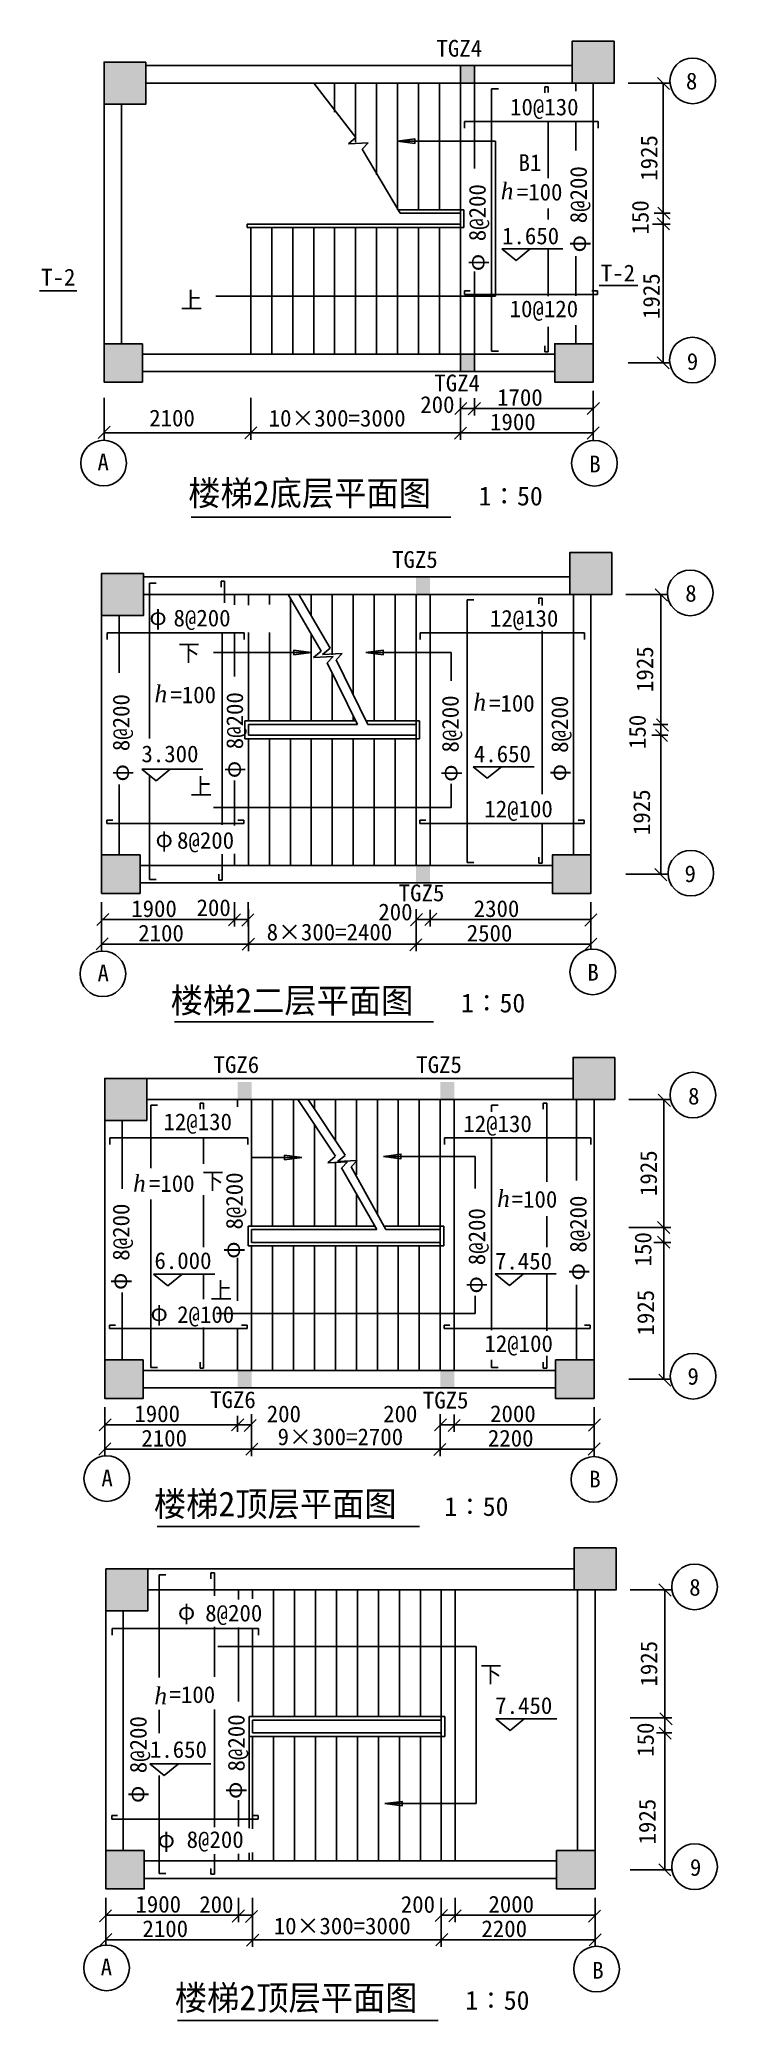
# Model space of a CAD drawing. Header units: metres. Extents: x 184 to 19581, y -95 to 56537.
import ezdxf

# ---------------------------------------------------------------- set-up
doc = ezdxf.new("R2010")
doc.units = ezdxf.units.M
for name, color, linetype in [('DIM', 3, 'Continuous'), ('PUB_DIM', 3, 'Continuous'), ('TITLE', 7, 'Continuous'), ('中文说明', 253, 'Continuous'), ('剖面号', 7, 'Continuous'), ('尺寸线', 253, 'Continuous'), ('支座钢筋', 1, 'Continuous'), ('支座钢筋标注', 253, 'Continuous'), ('板底钢筋', 24, 'Continuous'), ('板底钢筋标注', 253, 'Continuous'), ('柱', 2, 'Continuous'), ('梁', 4, 'Continuous'), ('楼梯', 253, 'Continuous'), ('楼梯板', 4, 'Continuous'), ('轴线', 253, 'Continuous'), ('轴线__点划线', 253, 'Continuous')]:
    doc.layers.add(name, color=color, linetype=linetype)

# ---------------------------------------------------------------- blocks, each defined once
blk = doc.blocks.new('_DIMX')
blk.add_lwpolyline([(-989.82, -741.53), (162.99, 411.42)])

msp = doc.modelspace()

# ---------------------------------------------------------------- hatches: boundary and pattern name
h = msp.add_hatch()
h.set_pattern_fill('SOLID')
h.paths.add_polyline_path([(12229.34, 47043.56), (12629.34, 47043.56), (12629.34, 47543.56), (12229.34, 47543.56)])
h.paths.add_polyline_path([(12227.34, 55293.56), (12629.34, 55293.56), (12629.34, 55793.56), (12227.34, 55793.56)])
h = msp.add_hatch()
h.set_pattern_fill('SOLID')
h.paths.add_polyline_path([(11359.2, 32926.73), (10959.2, 32926.73), (10959.2, 32426.73), (11359.2, 32426.73)])
h.paths.add_polyline_path([(11359.2, 41176.73), (10957.2, 41176.73), (10957.2, 40676.73), (11359.2, 40676.73)])
h = msp.add_hatch()
h.set_pattern_fill('SOLID')
h.paths.add_polyline_path([(3249.54, 26836.19), (2049.54, 26836.19), (2049.54, 25636.19), (3249.54, 25636.19)])
h.paths.add_polyline_path([(16649.54, 27436.19), (15449.54, 27436.19), (15449.54, 26236.19), (16649.54, 26236.19)])
h.paths.add_polyline_path([(16049.54, 18786.19), (14949.54, 18786.19), (14949.54, 17686.19), (16049.54, 17686.19)])
h.paths.add_polyline_path([(3149.54, 18786.19), (2049.54, 18786.19), (2049.54, 17686.19), (3149.54, 17686.19)])
h = msp.add_hatch()
h.set_pattern_fill('SOLID')
h.paths.add_polyline_path([(6249.54, 18486.19), (5849.54, 18486.19), (5849.54, 17986.19), (6249.54, 17986.19)])
h.paths.add_polyline_path([(6249.54, 26736.19), (5847.54, 26736.19), (5847.54, 26236.19), (6249.54, 26236.19)])
h = msp.add_hatch()
h.set_pattern_fill('SOLID')
h.paths.add_polyline_path([(12049.54, 18486.19), (11649.54, 18486.19), (11649.54, 17986.19), (12049.54, 17986.19)])
h.paths.add_polyline_path([(12049.54, 26736.19), (11647.54, 26736.19), (11647.54, 26236.19), (12049.54, 26236.19)])
h = msp.add_hatch()
h.set_pattern_fill('SOLID')
h.paths.add_polyline_path([(3279.84, 12812.09), (2079.84, 12812.09), (2079.84, 11612.09), (3279.84, 11612.09)])
h.paths.add_polyline_path([(3179.84, 4762.09), (2079.84, 4762.09), (2079.84, 3662.09), (3179.84, 3662.09)])
h.paths.add_polyline_path([(16079.84, 4762.09), (14979.84, 4762.09), (14979.84, 3662.09), (16079.84, 3662.09)])
h.paths.add_polyline_path([(16679.84, 13412.09), (15479.84, 13412.09), (15479.84, 12212.09), (16679.84, 12212.09)])

# ---------------------------------------------------------------- linework, layer by layer
for p, q in [((9228.95, 53737.46), (9020.8, 53560.4)), ((9586.41, 53588.66), (9020.8, 53560.4)), ((9410.39, 53408), (9586.41, 53588.66)), ((13409.58, 50555), (13818.14, 50224.83)), ((13409.58, 50555), (15157.37, 50555)), ((13818.14, 50224.83), (14224.08, 50554.96)), ((183.61, 49351.68), (1253.61, 49351.68)), ((16194.31, 49503.67), (17304.31, 49503.67)), ((8494.44, 39135.04), (8279.21, 38957.33)), ((8238.06, 39053.3), (8022.83, 38875.59)), ((8588.44, 38903.85), (8022.83, 38875.59)), ((8844.82, 38985.59), (8279.21, 38957.33)), ((8412.41, 38723.19), (8588.44, 38903.85)), ((8668.8, 38804.93), (8844.82, 38985.59)), ((12587.03, 35748.94), (14334.82, 35748.94)), ((12587.03, 35748.94), (12995.6, 35418.77)), ((12995.6, 35418.77), (13401.53, 35748.9)), ((3107.58, 35675.4), (4855.37, 35675.4)), ((3107.58, 35675.4), (3516.14, 35345.22)), ((3516.14, 35345.22), (3922.08, 35675.35)), ((8645.85, 24603.82), (8430.62, 24426.11)), ((8996.23, 24454.38), (8430.62, 24426.11)), ((8925.8, 24636.46), (8710.57, 24458.75)), ((9276.18, 24487.01), (8710.57, 24458.75)), ((8820.2, 24273.71), (8996.23, 24454.38)), ((9100.15, 24306.35), (9276.18, 24487.01)), ((3447.11, 21240.24), (5194.9, 21240.24)), ((3447.11, 21240.24), (3855.68, 20910.07)), ((3855.68, 20910.07), (4261.61, 21240.2)), ((13217.81, 21248.13), (13626.38, 20917.96)), ((13217.81, 21248.13), (14965.6, 21248.13)), ((13626.38, 20917.96), (14032.32, 21248.09)), ((13237.33, 8524.24), (13645.9, 8194.06)), ((13237.33, 8524.24), (14985.12, 8524.24)), ((13645.9, 8194.06), (14051.84, 8524.19)), ((3340.9, 7239.95), (5088.69, 7239.95)), ((3340.9, 7239.95), (3749.46, 6909.77)), ((3749.46, 6909.77), (4155.4, 7239.9))]:
    msp.add_line(p, q)
at = {"layer": '中文说明'}
for p, q in [((4524.76, 42881), (11954.51, 42881)), ((4040.1, 28457.17), (11460.48, 28457.17)), ((3552.5, 14027.26), (11059.82, 14027.26)), ((4134.56, -94.97), (11588.37, -94.97))]:
    msp.add_line(p, q, dxfattribs=at)
at = {"layer": '尺寸线'}
for p, q in [((17027.34, 55293.56), (18227.34, 55293.56)), ((18027.34, 55293.56), (18027.34, 51573.55)), ((17767.34, 51573.55), (18227.34, 51573.55)), ((18027.34, 51573.55), (18027.34, 51263.56)), ((17727.34, 51263.56), (18227.34, 51263.56)), ((18027.34, 51263.56), (18027.34, 47293.56)), ((17027.34, 47293.56), (18227.34, 47293.56)), ((16027.34, 46493.56), (16027.34, 45793.56)), ((2027.34, 46293.56), (2027.34, 45093.56)), ((6227.34, 46293.56), (6227.34, 45093.56)), ((12227.34, 46293.56), (12227.34, 45293.56)), ((12227.34, 46293.56), (12227.34, 45093.56)), ((12629.34, 45993.56), (12229.34, 45993.56)), ((12629.34, 46283.56), (12629.34, 45793.56)), ((12629.34, 46283.56), (12629.34, 45793.56)), ((16027.34, 45993.56), (12629.34, 45993.56)), ((16027.34, 46293.56), (16027.34, 45093.56)), ((6227.34, 45293.56), (2027.34, 45293.56)), ((6227.34, 45293.56), (12227.34, 45293.56)), ((16027.34, 45293.56), (12227.34, 45293.56)), ((16959.2, 40676.73), (18159.2, 40676.73)), ((17959.2, 40676.73), (17959.2, 36956.73)), ((17739.2, 36956.73), (18159.2, 36956.73)), ((17959.2, 36956.73), (17959.2, 36646.73)), ((17699.2, 36646.73), (18159.2, 36646.73)), ((17959.2, 36646.73), (17959.2, 32676.73)), ((16959.2, 32676.73), (18159.2, 32676.73)), ((1959.2, 31876.73), (1959.2, 31176.73)), ((5757.2, 31876.73), (5757.2, 31176.73)), ((5757.2, 31876.73), (5757.2, 31176.73)), ((6157.2, 31876.73), (6157.2, 31176.73)), ((15959.2, 31876.73), (15959.2, 31176.73)), ((1959.2, 31676.73), (1959.2, 30476.73)), ((5757.2, 31376.73), (1959.2, 31376.73)), ((6157.2, 31376.73), (5757.2, 31376.73)), ((6159.2, 31676.73), (6159.2, 30476.73)), ((10959.2, 31676.73), (10959.2, 30476.73)), ((10959.2, 31676.73), (10959.2, 30676.73)), ((11359.2, 31376.73), (10959.2, 31376.73)), ((11359.2, 31656.73), (11359.2, 31176.73)), ((15959.2, 31376.73), (11359.2, 31376.73)), ((15959.2, 31676.73), (15959.2, 30526.73)), ((6159.2, 30676.73), (1959.2, 30676.73)), ((6159.2, 30676.73), (10959.2, 30676.73)), ((15959.2, 30676.73), (10959.2, 30676.73)), ((17049.54, 26236.19), (18249.54, 26236.19)), ((18049.54, 26236.19), (18049.54, 22576.19)), ((17049.54, 22576.19), (18249.54, 22576.19)), ((17049.54, 22576.19), (18249.54, 22576.19)), ((17756.69, 22146.19), (18249.54, 22146.19)), ((18049.54, 22576.19), (18049.54, 22146.19)), ((18049.54, 22146.19), (18049.54, 18236.19)), ((17049.54, 18236.19), (18249.54, 18236.19)), ((2049.54, 17436.19), (2049.54, 16736.19)), ((2049.54, 17236.19), (2049.54, 16036.19)), ((5847.54, 17186.89), (5847.54, 16736.19)), ((6249.54, 17236.19), (6249.54, 16036.19)), ((11649.54, 17236.19), (11649.54, 16036.19)), ((11649.54, 17236.19), (11649.54, 16236.19)), ((12049.54, 17229.27), (12049.54, 16736.19)), ((16049.54, 17436.19), (16049.54, 16736.19)), ((16049.54, 17236.19), (16049.54, 16036.19)), ((5847.54, 16936.19), (2049.54, 16936.19)), ((6247.54, 16936.19), (5847.54, 16936.19)), ((12049.54, 16936.19), (11649.54, 16936.19)), ((16049.54, 16936.19), (12049.54, 16936.19)), ((6249.54, 16236.19), (2049.54, 16236.19)), ((6249.54, 16236.19), (11649.54, 16236.19)), ((16049.54, 16236.19), (11649.54, 16236.19)), ((17079.84, 12212.09), (18279.84, 12212.09)), ((18079.84, 12212.09), (18079.84, 8552.09)), ((17079.84, 8552.09), (18279.84, 8552.09)), ((17079.84, 8552.09), (18279.84, 8552.09)), ((18079.84, 8552.09), (18079.84, 8122.09)), ((17838.44, 8122.09), (18279.84, 8122.09)), ((18079.84, 8122.09), (18079.84, 4212.09)), ((17079.84, 4212.09), (18279.84, 4212.09)), ((2079.84, 3412.09), (2079.84, 2712.09)), ((5877.84, 3412.09), (5877.84, 2712.09)), ((5877.84, 3412.09), (5877.84, 2712.09)), ((6277.84, 3412.09), (6277.84, 2712.09)), ((11679.84, 3412.09), (11679.84, 2712.09)), ((12079.84, 3412.09), (12079.84, 2712.09)), ((12079.84, 3412.09), (12079.84, 2712.09)), ((16079.84, 3412.09), (16079.84, 2712.09)), ((2079.84, 3212.09), (2079.84, 2052.09)), ((5877.84, 2912.09), (2079.84, 2912.09)), ((6277.84, 2912.09), (5877.84, 2912.09)), ((6279.84, 3212.09), (6279.84, 2012.09)), ((11679.84, 3212.09), (11679.84, 2212.09)), ((11679.84, 3212.09), (11679.84, 2012.09)), ((12079.84, 2912.09), (11679.84, 2912.09)), ((16079.84, 2912.09), (12079.84, 2912.09)), ((16079.84, 3212.09), (16079.84, 2012.09)), ((6279.84, 2212.09), (2079.84, 2212.09)), ((6279.84, 2212.09), (11679.84, 2212.09)), ((16079.84, 2212.09), (11679.84, 2212.09))]:
    msp.add_line(p, q, dxfattribs=at)
at = {"layer": '支座钢筋'}
for p, q in [((13120.07, 47629.47), (13120.07, 55132.72)), ((13120.07, 55132.72), (13311.74, 55132.72)), ((12346.88, 54000.96), (12346.88, 54192.63)), ((12346.88, 54192.63), (16164.48, 54192.63)), ((16164.48, 54192.63), (16164.48, 54000.96)), ((13311.74, 47629.47), (13120.07, 47629.47)), ((3330.14, 40999.13), (3521.81, 40999.13)), ((3330.14, 36550.56), (3330.14, 40999.13)), ((12420.61, 33012.64), (12420.61, 40515.9)), ((12420.61, 40515.9), (12612.28, 40515.9)), ((2119.29, 39384.13), (2119.29, 39575.8)), ((2119.29, 39575.8), (6041, 39575.8)), ((6041, 39575.8), (6041, 39384.13)), ((11076.75, 39384.13), (11076.75, 39575.8)), ((11076.75, 39575.8), (15779.87, 39575.8)), ((15779.87, 39575.8), (15779.87, 39384.13)), ((3330.14, 32524.7), (3330.14, 35496.97)), ((12612.28, 33012.64), (12420.61, 33012.64)), ((3521.81, 32524.7), (3330.14, 32524.7)), ((3365.94, 26075.36), (3557.61, 26075.36)), ((3365.94, 24274.59), (3365.94, 26075.36)), ((13110.95, 26075.36), (13302.62, 26075.36)), ((13110.95, 25882.94), (13110.95, 26075.36)), ((2193.39, 24943.59), (2193.39, 25135.26)), ((2193.39, 25135.26), (6138.46, 25135.26)), ((6138.46, 25135.26), (6138.46, 24943.59)), ((11767.09, 24943.59), (11767.09, 25135.26)), ((11767.09, 25135.26), (15956.86, 25135.26)), ((13110.95, 19635.95), (13110.95, 25112.79)), ((15956.86, 25135.26), (15956.86, 24943.59)), ((3365.94, 18572.1), (3365.94, 23372.59)), ((13110.95, 18572.1), (13110.95, 18787.16)), ((3557.61, 18572.1), (3365.94, 18572.1)), ((13302.62, 18572.1), (13110.95, 18572.1)), ((3601.76, 12645.7), (3793.43, 12645.7)), ((3601.76, 9705.83), (3601.76, 12645.7)), ((2257.9, 10919.5), (2257.9, 11111.16)), ((2257.9, 11111.16), (6447.66, 11111.16)), ((6447.66, 11111.16), (6447.66, 10919.5)), ((3601.76, 8118.13), (3601.76, 8779.23)), ((3601.76, 4482.89), (3601.76, 6909.77)), ((3601.76, 4102.33), (3601.76, 4607.68)), ((3793.43, 4102.33), (3601.76, 4102.33))]:
    msp.add_line(p, q, dxfattribs=at)
at = {"layer": '板底钢筋'}
for p, q in [((14737.77, 55186.08), (14637.77, 55186.08)), ((14637.77, 55186.08), (14637.77, 55019.41)), ((14737.77, 55023.23), (14737.77, 55186.08)), ((14737.77, 52572.06), (14737.77, 54189.49)), ((14737.77, 51389.31), (14737.77, 51711.87)), ((14737.77, 49206.73), (14737.77, 50555.85)), ((12505.38, 49352.13), (12338.71, 49352.13)), ((12338.71, 49352.13), (12338.71, 49252.13)), ((16150.94, 49352.13), (15984.28, 49352.13)), ((16150.94, 49252.13), (16150.94, 49352.13)), ((12338.71, 49252.13), (16150.94, 49252.13)), ((14737.77, 47611.07), (14737.77, 48324.43)), ((14637.77, 47777.73), (14637.77, 47611.07)), ((14637.77, 47611.07), (14737.77, 47611.07)), ((5479.15, 41052.48), (5379.15, 41052.48)), ((5379.15, 41052.48), (5379.15, 40885.82)), ((5479.15, 40431.22), (5479.15, 41052.48)), ((14569.62, 40569.25), (14469.62, 40569.25)), ((14469.62, 40569.25), (14469.62, 40402.59)), ((14569.62, 40362.13), (14569.62, 40569.25)), ((5409.15, 34087.32), (5409.15, 39575.27)), ((14569.62, 34967.89), (14569.62, 39633.85)), ((2277.79, 34224), (2111.12, 34224)), ((2111.12, 34224), (2111.12, 34124)), ((2111.12, 34124), (6027.47, 34124)), ((6027.47, 34224), (5860.8, 34224)), ((6027.47, 34124), (6027.47, 34224)), ((11235.24, 34224), (11068.57, 34224)), ((11068.57, 34224), (11068.57, 34124)), ((11068.57, 34124), (15766.33, 34124)), ((14569.62, 32994.24), (14569.62, 34137.69)), ((15766.33, 34224), (15599.67, 34224)), ((15766.33, 34124), (15766.33, 34224)), ((5409.15, 32506.3), (5409.15, 33251.48)), ((14469.62, 33160.91), (14469.62, 32994.24)), ((14469.62, 32994.24), (14569.62, 32994.24)), ((5309.15, 32672.97), (5309.15, 32506.3)), ((5309.15, 32506.3), (5409.15, 32506.3)), ((4878.54, 26128.71), (4778.54, 26128.71)), ((4778.54, 26128.71), (4778.54, 25962.04)), ((4878.54, 25960.38), (4878.54, 26128.71)), ((14696.93, 26128.71), (14596.93, 26128.71)), ((14596.93, 26128.71), (14596.93, 25962.04)), ((14696.93, 23883.09), (14696.93, 26128.71)), ((4878.54, 24393.58), (4878.54, 25142.59)), ((4878.54, 22008.64), (4878.54, 23501.51)), ((14696.93, 22010.81), (14696.93, 22900.96)), ((4878.54, 20527.36), (4878.54, 21228.81)), ((14696.93, 19623.34), (14696.93, 21238.91)), ((2351.88, 19783.45), (2185.21, 19783.45)), ((2185.21, 19783.45), (2185.21, 19683.45)), ((2185.21, 19683.45), (6124.93, 19683.45)), ((4878.54, 18553.7), (4878.54, 19712.48)), ((6124.93, 19783.45), (5958.26, 19783.45)), ((6124.93, 19683.45), (6124.93, 19783.45)), ((11925.58, 19783.45), (11758.91, 19783.45)), ((11758.91, 19783.45), (11758.91, 19683.45)), ((11758.91, 19683.45), (15943.32, 19683.45)), ((15943.32, 19783.45), (15776.66, 19783.45)), ((15943.32, 19683.45), (15943.32, 19783.45)), ((4778.54, 18720.37), (4778.54, 18553.7)), ((14596.93, 18720.37), (14596.93, 18553.7)), ((14696.93, 18553.7), (14696.93, 18900.45)), ((4778.54, 18553.7), (4878.54, 18553.7)), ((14596.93, 18553.7), (14696.93, 18553.7)), ((5187.74, 12699.05), (5087.74, 12699.05)), ((5087.74, 12699.05), (5087.74, 12532.38)), ((5187.74, 12045.93), (5187.74, 12699.05)), ((5187.74, 9724.18), (5187.74, 11160.63)), ((5187.74, 5431.59), (5187.74, 8797.58)), ((2416.39, 5759.36), (2249.72, 5759.36)), ((2249.72, 5759.36), (2249.72, 5659.36)), ((6434.13, 5759.36), (6267.46, 5759.36)), ((6434.13, 5659.36), (6434.13, 5759.36)), ((2249.72, 5659.36), (6434.13, 5659.36)), ((5187.74, 4083.93), (5187.74, 4657.42)), ((5087.74, 4250.59), (5087.74, 4083.93)), ((5087.74, 4083.93), (5187.74, 4083.93))]:
    msp.add_line(p, q, dxfattribs=at)
at = {"layer": '柱'}
for points in [[(16627.34, 56493.56), (15427.34, 56493.56), (15427.34, 55293.56), (16627.34, 55293.56), (16627.34, 56493.56)], [(3227.34, 55893.56), (2027.34, 55893.56), (2027.34, 54693.56), (3227.34, 54693.56), (3227.34, 55893.56)], [(3127.34, 47843.56), (2027.34, 47843.56), (2027.34, 46743.56), (3127.34, 46743.56), (3127.34, 47843.56)], [(16027.34, 47843.56), (14927.34, 47843.56), (14927.34, 46743.56), (16027.34, 46743.56), (16027.34, 47843.56)], [(16559.2, 41876.73), (15359.2, 41876.73), (15359.2, 40676.73), (16559.2, 40676.73), (16559.2, 41876.73)], [(3159.2, 41276.73), (1959.2, 41276.73), (1959.2, 40076.73), (3159.2, 40076.73), (3159.2, 41276.73)], [(3059.2, 33226.73), (1959.2, 33226.73), (1959.2, 32126.73), (3059.2, 32126.73), (3059.2, 33226.73)], [(15959.2, 33226.73), (14859.2, 33226.73), (14859.2, 32126.73), (15959.2, 32126.73), (15959.2, 33226.73)], [(16649.54, 27436.19), (15449.54, 27436.19), (15449.54, 26236.19), (16649.54, 26236.19), (16649.54, 27436.19)], [(3249.54, 26836.19), (2049.54, 26836.19), (2049.54, 25636.19), (3249.54, 25636.19), (3249.54, 26836.19)], [(3149.54, 18786.19), (2049.54, 18786.19), (2049.54, 17686.19), (3149.54, 17686.19), (3149.54, 18786.19)], [(16049.54, 18786.19), (14949.54, 18786.19), (14949.54, 17686.19), (16049.54, 17686.19), (16049.54, 18786.19)], [(16679.84, 13412.09), (15479.84, 13412.09), (15479.84, 12212.09), (16679.84, 12212.09), (16679.84, 13412.09)], [(3279.84, 12812.09), (2079.84, 12812.09), (2079.84, 11612.09), (3279.84, 11612.09), (3279.84, 12812.09)], [(3179.84, 4762.09), (2079.84, 4762.09), (2079.84, 3662.09), (3179.84, 3662.09), (3179.84, 4762.09)], [(16079.84, 4762.09), (14979.84, 4762.09), (14979.84, 3662.09), (16079.84, 3662.09), (16079.84, 4762.09)]]:
    msp.add_lwpolyline(points, dxfattribs=at)
for points in [[(16627.34, 56493.56), (16627.34, 55293.56), (15427.34, 56493.56), (15427.34, 55293.56)], [(3227.34, 55893.56), (3227.34, 54693.56), (2027.34, 55893.56), (2027.34, 54693.56)], [(3127.34, 47843.56), (3127.34, 46743.56), (2027.34, 47843.56), (2027.34, 46743.56)], [(16027.34, 47843.56), (16027.34, 46743.56), (14927.34, 47843.56), (14927.34, 46743.56)], [(16559.2, 41876.73), (16559.2, 40676.73), (15359.2, 41876.73), (15359.2, 40676.73)], [(3159.2, 41276.73), (3159.2, 40076.73), (1959.2, 41276.73), (1959.2, 40076.73)], [(3059.2, 33226.73), (3059.2, 32126.73), (1959.2, 33226.73), (1959.2, 32126.73)], [(15959.2, 33226.73), (15959.2, 32126.73), (14859.2, 33226.73), (14859.2, 32126.73)]]:
    msp.add_solid(points, dxfattribs=at)
at = {"layer": '梁'}
for p, q in [((3227.34, 55793.56), (15427.34, 55793.56)), ((3227.34, 55293.56), (15427.34, 55293.56)), ((15527.34, 55060.33), (15527.34, 55293.56)), ((16027.34, 47843.56), (16027.34, 55293.56)), ((2027.34, 47843.56), (2027.34, 54693.56)), ((2527.34, 47843.56), (2527.34, 54693.56)), ((15527.34, 53364.64), (15527.34, 54180.21)), ((15527.34, 49212.74), (15527.34, 50341.34)), ((15527.34, 47843.56), (15527.34, 48368.51)), ((3127.34, 47543.56), (14927.34, 47543.56)), ((3127.34, 47043.56), (14927.34, 47043.56)), ((3159.2, 41176.73), (15359.2, 41176.73)), ((3159.2, 40676.73), (15359.2, 40676.73)), ((15459.2, 33226.73), (15459.2, 40676.73)), ((15959.2, 33226.73), (15959.2, 40676.73)), ((1959.2, 33226.73), (1959.2, 40076.73)), ((2459.2, 38435.24), (2459.2, 40076.73)), ((2459.2, 33226.73), (2459.2, 35239.07)), ((3059.2, 32926.73), (14859.2, 32926.73)), ((3059.2, 32426.73), (14859.2, 32426.73)), ((3249.54, 26836.19), (15449.54, 26836.19)), ((3249.54, 26236.19), (15449.54, 26236.19)), ((15549.54, 23920.75), (15549.54, 26236.19)), ((16049.54, 18786.19), (16049.54, 26236.19)), ((2049.54, 18786.19), (2049.54, 25636.19)), ((2549.54, 23678.26), (2549.54, 25636.19)), ((2549.54, 18786.19), (2549.54, 20717.77)), ((15549.54, 18786.19), (15549.54, 20936.78)), ((3149.54, 18486.19), (14949.54, 18486.19)), ((3149.54, 17986.19), (14949.54, 17986.19)), ((3279.84, 12812.09), (15479.84, 12812.09)), ((3279.84, 12212.09), (15479.84, 12212.09)), ((15579.84, 4762.09), (15579.84, 12212.09)), ((16079.84, 4762.09), (16079.84, 12212.09)), ((2079.84, 4762.09), (2079.84, 11612.09)), ((2579.84, 4762.09), (2579.84, 11612.09)), ((3179.84, 4462.09), (14979.84, 4462.09)), ((3179.84, 3962.09), (14979.84, 3962.09))]:
    msp.add_line(p, q, dxfattribs=at)
at = {"layer": '楼梯'}
for p, q in [((12629.34, 52849.94), (12629.34, 55793.56)), ((12229.34, 47043.56), (12229.34, 55293.56)), ((12629.34, 47043.56), (12629.34, 49908.76)), ((5757.2, 40376.2), (5757.2, 40676.73)), ((10959.2, 32926.73), (10959.2, 40676.73)), ((11359.2, 32926.73), (11359.2, 40676.73)), ((5757.2, 38324.12), (5757.2, 39587.5)), ((5757.2, 34066.21), (5757.2, 35357.93)), ((5757.2, 32926.73), (5757.2, 33255.7)), ((5847.54, 26019.77), (5847.54, 26236.19)), ((11649.54, 18486.19), (11649.54, 26236.19)), ((12049.54, 18486.19), (12049.54, 26236.19)), ((5847.54, 20481.06), (5847.54, 21711.59)), ((5847.54, 18486.19), (5847.54, 19703.22)), ((5877.84, 11941.78), (5877.84, 12212.09)), ((11679.84, 4462.09), (11679.84, 12212.09)), ((12079.84, 4462.09), (12079.84, 12212.09)), ((5877.84, 9020.15), (5877.84, 11134.59)), ((6179.84, 5398.76), (6179.84, 8592.09)), ((5877.84, 5444.69), (5877.84, 6202.78)), ((5877.84, 4462.09), (5877.84, 4669.87)), ((6179.84, 4462.09), (6179.84, 4691.31))]:
    msp.add_line(p, q, dxfattribs=at)
at = {"layer": '楼梯板'}
for p, q in [((12227.34, 55793.56), (12227.34, 51673.55)), ((8027.34, 55293.56), (9228.95, 53737.46)), ((8627.34, 55293.56), (8627.34, 54463.56)), ((9227.34, 55293.56), (9227.34, 53605.37)), ((9827.34, 55293.56), (9827.34, 52674.83)), ((10427.34, 55293.56), (10427.34, 51673.55)), ((11027.34, 55293.56), (11027.34, 51673.55)), ((11627.34, 55293.56), (11627.34, 51673.55)), ((9410.27, 53408.16), (10499.63, 51573.55)), ((13227.34, 53633.55), (10427.34, 53633.55)), ((13227.34, 49203.56), (13227.34, 53633.55)), ((12227.34, 51673.55), (10427.34, 51673.55)), ((12227.34, 51573.55), (10499.63, 51573.55)), ((12227.34, 51673.55), (12327.34, 51673.55)), ((12227.34, 51263.56), (12227.34, 51573.55)), ((12227.34, 51573.55), (12227.34, 51573.55)), ((12327.34, 51163.56), (12327.34, 51673.55)), ((6127.34, 51163.56), (6127.34, 51263.56)), ((6127.34, 51263.56), (6227.34, 51263.56)), ((6127.34, 51163.56), (6227.34, 51163.56)), ((12227.34, 51263.56), (6227.34, 51263.56)), ((6227.34, 47543.56), (6227.34, 51163.56)), ((12227.34, 51163.56), (6227.34, 51163.56)), ((6827.34, 47543.56), (6827.34, 51163.56)), ((7427.34, 47543.56), (7427.34, 51163.56)), ((8027.34, 47543.56), (8027.34, 51163.56)), ((8627.34, 47543.56), (8627.34, 51163.56)), ((9227.34, 47543.56), (9227.34, 51163.56)), ((9827.34, 47543.56), (9827.34, 51163.56)), ((10427.34, 47543.56), (10427.34, 51163.56)), ((11027.34, 47543.56), (11027.34, 51163.56)), ((11627.34, 47543.56), (11627.34, 51163.56)), ((12227.34, 51263.56), (12227.34, 51263.56)), ((12227.34, 51163.56), (12327.34, 51163.56)), ((12227.34, 47543.56), (12227.34, 51163.56)), ((5227.34, 49203.56), (13227.34, 49203.56)), ((6159.2, 40363.97), (6159.2, 40676.73)), ((6759.2, 40382.31), (6759.2, 40676.73)), ((7299.2, 40676.73), (8238.06, 39053.3)), ((7359.2, 37056.73), (7359.2, 40572.98)), ((7599.2, 40676.73), (8494.44, 39135.04)), ((7959.2, 40676.73), (7959.2, 40054.23)), ((8559.2, 40676.73), (8559.2, 38950.01)), ((9159.2, 40676.73), (9159.2, 37812.74)), ((9759.2, 40676.73), (9759.2, 37056.73)), ((10359.2, 40676.73), (10359.2, 37056.73)), ((10959.2, 40676.73), (10959.2, 37056.73)), ((6159.2, 37056.73), (6159.2, 39581.39)), ((6759.2, 37056.73), (6759.2, 39581.39)), ((7959.2, 37056.73), (7959.2, 39535.48)), ((5159.2, 39016.73), (7959.2, 39016.73)), ((8412.41, 38723.19), (9277.03, 36956.73)), ((8668.8, 38804.93), (9577.03, 36956.73)), ((11959.2, 39016.73), (9519.2, 39016.73)), ((11959.2, 38204.35), (11959.2, 39016.73)), ((8559.2, 37056.73), (8559.2, 38427.35)), ((6059.2, 37056.73), (6159.2, 37056.73)), ((6059.2, 36546.73), (6059.2, 37056.73)), ((6159.2, 37056.73), (9219.2, 37056.73)), ((6159.2, 36956.73), (9277.03, 36956.73)), ((6159.2, 36956.73), (6159.2, 36956.73)), ((6159.2, 36646.73), (6159.2, 36956.73)), ((9159.2, 37056.73), (9159.2, 37198.13)), ((10959.2, 37056.73), (9519.2, 37056.73)), ((10959.2, 36956.73), (9577.03, 36956.73)), ((10959.2, 37056.73), (11059.2, 37056.73)), ((10959.2, 36956.73), (10959.2, 36956.73)), ((10959.2, 36646.73), (10959.2, 36956.73)), ((11059.2, 36546.73), (11059.2, 37056.73)), ((6059.2, 36546.73), (6159.2, 36546.73)), ((6159.2, 36646.73), (6159.2, 36646.73)), ((10959.2, 36646.73), (6159.2, 36646.73)), ((6159.2, 32926.73), (6159.2, 36546.73)), ((10959.2, 36546.73), (6159.2, 36546.73)), ((6759.2, 32926.73), (6759.2, 36546.73)), ((7359.2, 32926.73), (7359.2, 36546.73)), ((7959.2, 32926.73), (7959.2, 36546.73)), ((8559.2, 32926.73), (8559.2, 36546.73)), ((9159.2, 32926.73), (9159.2, 36546.73)), ((9759.2, 32926.73), (9759.2, 36546.73)), ((10359.2, 32926.73), (10359.2, 36546.73)), ((10959.2, 36646.73), (10959.2, 36646.73)), ((10959.2, 36546.73), (11059.2, 36546.73)), ((10959.2, 32926.73), (10959.2, 36546.73)), ((11959.2, 34586.73), (11959.2, 35259.96)), ((5159.2, 34586.73), (11959.2, 34586.73)), ((6249.54, 22616.19), (6249.54, 26236.19)), ((6849.54, 22616.19), (6849.54, 26236.19)), ((7449.54, 22616.19), (7449.54, 26236.19)), ((7569.54, 26236.19), (8647.32, 24609.55)), ((7869.54, 26236.19), (8927.44, 24639.55)), ((8049.54, 26236.19), (8049.54, 25964.52)), ((8649.54, 26236.19), (8649.54, 25058.97)), ((9249.54, 26236.19), (9249.54, 24081.54)), ((9849.54, 26236.19), (9849.54, 22972.21)), ((10449.54, 26236.19), (10449.54, 22616.9)), ((11049.54, 26236.19), (11049.54, 22616.9)), ((11649.54, 26236.19), (11649.54, 22616.9)), ((8049.54, 22616.19), (8049.54, 25511.74)), ((6234.56, 24576.19), (7689.54, 24576.19)), ((8649.54, 22616.19), (8652.91, 24438.93)), ((12649.54, 24606.19), (10029.54, 24606.19)), ((12649.54, 23686.5), (12649.54, 24606.19)), ((8820.48, 24276.42), (9835.55, 22516.19)), ((9103.76, 24304.72), (10095.8, 22516.9)), ((9249.54, 22616.19), (9249.54, 23563.75)), ((6149.54, 22616.19), (6249.54, 22616.19)), ((6149.54, 22046.19), (6149.54, 22616.19)), ((6249.54, 22616.19), (9769.3, 22616.19)), ((6249.54, 22516.19), (6249.54, 22516.19)), ((6249.54, 22146.19), (6249.54, 22516.19)), ((6249.54, 22516.19), (9835.55, 22516.19)), ((6249.54, 22146.19), (6249.54, 22146.19)), ((11649.54, 22146.19), (6249.54, 22146.19)), ((11649.54, 22616.9), (10029.54, 22616.9)), ((11649.54, 22516.9), (10095.8, 22516.9)), ((11649.54, 22616.9), (11749.54, 22616.9)), ((11649.54, 22516.9), (11649.54, 22516.9)), ((11649.54, 22146.19), (11649.54, 22516.9)), ((11649.54, 22146.19), (11649.54, 22146.19)), ((11749.54, 22046.19), (11749.54, 22616.9)), ((6149.54, 22046.19), (6249.54, 22046.19)), ((6249.54, 18486.19), (6249.54, 22046.19)), ((11649.54, 22046.19), (6249.54, 22046.19)), ((6849.54, 18486.19), (6849.54, 22046.19)), ((7449.54, 18486.19), (7449.54, 22046.19)), ((8049.54, 18486.19), (8049.54, 22046.19)), ((8649.54, 18486.19), (8649.54, 22046.19)), ((9249.54, 18486.19), (9249.54, 22046.19)), ((9849.54, 18486.19), (9849.54, 22046.19)), ((10449.54, 18486.19), (10449.54, 22046.19)), ((11049.54, 18486.19), (11049.54, 22046.19)), ((11649.54, 22046.19), (11749.54, 22046.19)), ((11649.54, 18486.19), (11649.54, 22046.19)), ((12649.54, 20116.19), (12649.54, 20621)), ((5249.54, 20116.19), (12649.54, 20116.19)), ((6279.84, 11954.8), (6279.84, 12212.09)), ((6879.84, 11916.14), (6879.84, 12212.09)), ((6879.84, 8592.09), (6879.84, 11916.14)), ((7479.84, 8592.09), (7479.84, 12212.09)), ((8079.84, 12212.09), (8079.84, 8592.09)), ((8679.84, 12212.09), (8679.84, 8592.09)), ((9279.84, 12212.09), (9279.84, 8592.09)), ((9879.84, 12212.09), (9879.84, 8592.81)), ((10479.84, 12212.09), (10479.84, 8592.81)), ((11079.84, 12212.09), (11079.84, 8592.81)), ((11679.84, 12212.09), (11679.84, 8592.81)), ((8079.84, 8592.09), (8079.84, 11487.65)), ((6279.84, 8592.09), (6279.84, 11121.57)), ((5279.84, 10592.18), (12679.84, 10592.18)), ((8679.84, 8592.09), (8679.84, 10466.97)), ((12679.84, 10592.18), (12679.84, 6102.18)), ((9279.84, 8592.09), (9279.84, 9539.65)), ((6179.84, 8592.09), (6279.84, 8592.09)), ((6179.84, 8022.09), (6179.84, 8592.09)), ((6279.84, 8592.09), (9799.59, 8592.09)), ((11679.84, 8592.81), (9556.42, 8592.81)), ((11679.84, 8592.81), (11779.84, 8592.81)), ((11779.84, 8022.09), (11779.84, 8592.81)), ((6179.84, 8122.09), (6179.84, 8492.09)), ((6179.84, 8022.09), (6279.84, 8022.09)), ((6279.84, 8492.09), (6279.84, 8492.09)), ((6279.84, 8122.09), (6279.84, 8492.09)), ((6279.84, 8492.09), (9865.85, 8492.09)), ((6279.84, 8122.09), (6279.84, 8122.09)), ((11679.84, 8122.09), (6279.84, 8122.09)), ((11679.84, 8022.09), (6279.84, 8022.09)), ((6279.84, 5379.08), (6279.84, 8022.09)), ((6879.84, 4462.09), (6879.84, 8022.09)), ((7479.84, 4462.09), (7479.84, 8022.09)), ((8079.84, 4462.09), (8079.84, 8022.09)), ((8679.84, 4462.09), (8679.84, 8022.09)), ((9279.84, 4462.09), (9279.84, 8022.09)), ((11679.84, 8492.81), (9622.68, 8492.81)), ((9879.84, 4462.09), (9879.84, 8022.09)), ((10479.84, 4462.09), (10479.84, 8022.09)), ((11079.84, 4462.09), (11079.84, 8022.09)), ((11679.84, 8492.81), (11679.84, 8492.81)), ((11679.84, 8122.09), (11679.84, 8492.81)), ((11679.84, 8122.09), (11679.84, 8122.09)), ((11679.84, 4462.09), (11679.84, 8022.09)), ((11679.84, 8022.09), (11779.84, 8022.09)), ((12679.84, 6102.18), (10059.84, 6102.18)), ((6279.84, 4462.09), (6279.84, 4703.32))]:
    msp.add_line(p, q, dxfattribs=at)
for points in [[(10427.34, 53633.55), (10923.06, 53698.82), (10923.06, 53568.29), (10427.34, 53633.55)], [(7959.2, 39016.73), (7463.48, 38951.47), (7463.48, 39081.99), (7959.2, 39016.73)], [(9519.2, 39016.73), (10014.92, 39081.99), (10014.92, 38951.47), (9519.2, 39016.73)], [(7689.54, 24576.19), (7193.82, 24510.93), (7193.82, 24641.45), (7689.54, 24576.19)], [(10029.54, 24606.19), (10525.27, 24671.45), (10525.27, 24540.92), (10029.54, 24606.19)], [(10059.84, 6102.18), (10555.56, 6036.92), (10555.56, 6167.44), (10059.84, 6102.18)]]:
    msp.add_lwpolyline(points, dxfattribs=at)
at = {"layer": '轴线'}
for centre in [(18872.63, 55356.33), (18865.87, 47375.39), (2017.4, 44430.6), (16061.32, 44425.37), (18802.6, 40719.14), (18819.08, 32705.07), (1994.65, 29827.2), (16011.07, 29880.72), (18880.12, 26361.03), (18883.66, 18319.93), (2104.75, 15394.99), (16047.05, 15371.01), (18926.99, 12299.17), (18928.14, 4299.93), (2100.11, 1404.39), (16121.84, 1373.13)]:
    msp.add_circle(centre, 652.38, dxfattribs=at)

# ---------------------------------------------------------------- block references
at = {"layer": 'DIM', "xscale": 0.3, "yscale": 0.3, "zscale": 0.3}
for p, rotation in [((18089.43, 55155.67), 270), ((18096.71, 51452.11), 270), ((18081.14, 51142.96), 270), ((18079.4, 47171.78), 270), ((17925.65, 40781.65), 90), ((17927.91, 36764.01), 90), ((17957, 37066.64), 90), ((17915.21, 32785.14), 90), ((1867.74, 31329.9), 180), ((5634.75, 31323.73), 180), ((6016.57, 31316.7), 180), ((10848.86, 31325.24), 180), ((11255.45, 31334.76), 180), ((15833.97, 31316.81), 180), ((1850.9, 30635.02), 180), ((6034.28, 30626.36), 180), ((10825.04, 30606.47), 180), ((15835.32, 30624.87), 180), ((18111.75, 26087.39), 270), ((18090.77, 22452.5), 270), ((18090.77, 22029.26), 270), ((18123.83, 18082.95), 270), ((18029.99, 12335.36), 90), ((18060.72, 8651.8), 90), ((18035.74, 8243.09), 90), ((18025.38, 4330.73), 90), ((1943.03, 2843.04), 180), ((5746.3, 2841.18), 180), ((6124.83, 2824.13), 180), ((11555.45, 2852.92), 180), ((11948.12, 2843.85), 180), ((15940.41, 2837.98), 180), ((1952.53, 2164.23), 180), ((6157.77, 2152.01), 180), ((11569.64, 2164.16), 180), ((15956.25, 2160.8), 180)]:
    msp.add_blockref('_DIMX', p, dxfattribs=dict(at, rotation=rotation))
for p in [(12360.85, 46039.14), (12748.22, 46035.17), (16152.56, 46037.31), (2156.2, 45357.64), (6355.17, 45346.09), (12349.2, 45332.41), (16151, 45338.85), (2186.81, 16984.87), (5976.03, 16981.47), (6333.14, 16960.6), (11782.88, 16980.43), (12169.26, 16959.68), (16184.98, 16977.05), (2175.28, 16290.86), (6384.45, 16287.49), (11757.96, 16274.76), (16179.67, 16292.08)]:
    msp.add_blockref('_DIMX', p, dxfattribs=at)

# ---------------------------------------------------------------- texts
at = {"char_height": 480, "attachment_point": 1}
for insert in [(13381.24, 52447.84), (3472.81, 38073.04), (12596.8, 37835.54), (2859.65, 24074.37), (13277.17, 23643.29), (3467.77, 9425.03)]:
    msp.add_mtext('{\\fTimes New Roman|b0|i1|c0|p18;h\\fFZXiHeiI-Z08S|b0|i1|c134|p65;}', dxfattribs=dict(at, insert=insert))
at = {"layer": 'PUB_DIM'}
for s, p in [('B1', (13890.55, 52781.58)), ('=100', (13839.21, 51937.59)), ('1.650', (13417.48, 50685.48)), ('=100', (3926.43, 37564.1)), ('=100', (13045.22, 37323.51)), ('3.300', (3098.31, 35876.32)), ('4.650', (12611.98, 35876.32)), ('=100', (3313.62, 23592.24)), ('=100', (13692.32, 23141.83)), ('6.000', (3470.68, 21388.27)), ('7.450', (13215.35, 21376.3)), ('=100', (3901.66, 8980.13)), ('7.450', (13222.62, 8667.54)), ('1.650', (3340.34, 7411.68))]:
    msp.add_text(s, height=480, dxfattribs=at).set_placement(p)
at = {"layer": 'TITLE'}
for p in [(15818.22, 50452.89), (12914.62, 49916.86), (2740.44, 35326.35), (5941.44, 35421.57), (12138.47, 35316.81), (15252.11, 35331.15), (5918.32, 21680.42), (15784.19, 21060.81), (2685.54, 20787.53), (12860.5, 20686.61), (3179.01, 6120.25), (5976.37, 6235.63)]:
    msp.add_text('φ', height=480, rotation=90, dxfattribs=at).set_placement(p)
for p in [(3325.14, 39801.46), (3501.67, 33449.19), (3357.91, 19901.11), (4140.63, 11361.96), (3561.36, 4848.87)]:
    msp.add_text('φ', height=480, dxfattribs=at).set_placement(p)
at = {"layer": '中文说明'}
for s, height, p in [('上', 480, (4216.01, 48843.56)), ('楼梯2底层平面图', 710, (4438.47, 43215.63)), ('1∶50 ', 540, (12745.08, 43218.13)), ('下', 480, (4147.87, 38766.73)), ('上', 480, (4496.81, 34941.75)), ('楼梯2二层平面图', 710, (3934.86, 28712.03)), ('1∶50 ', 540, (12243.86, 28723.85)), ('下', 480, (4831.43, 23666.25)), ('上', 480, (5070.76, 20534.04)), ('楼梯2顶层平面图', 710, (3455.91, 14315.99)), ('1∶50 ', 540, (11763.65, 14328.15)), ('下', 480, (12788.96, 9567.04)), ('楼梯2顶层平面图', 710, (4053.19, 194.66)), ('1∶50 ', 540, (12365.51, 208.88))]:
    msp.add_text(s, height=height, dxfattribs=at).set_placement(p)
at = {"layer": '剖面号'}
for s, p in [('TGZ4', (11540.35, 56049.2)), ('T-2', (228.85, 49506.15)), ('T-2', (16243.06, 49624.98)), ('TGZ4', (11480.05, 46479.46)), ('TGZ5', (10270.21, 41432.37)), ('TGZ5', (10460.4, 31901.22)), ('TGZ6', (5160.55, 26991.83)), ('TGZ5', (10960.55, 26991.83)), ('TGZ6', (5063.91, 17410.94)), ('TGZ5', (11150.2, 17398.76))]:
    msp.add_text(s, height=480, dxfattribs=at).set_placement(p)
at = {"layer": '尺寸线'}
for s, p in [('1925', (17862.34, 52500.88)), ('150', (17611.53, 50964.68)), ('1925', (17929.35, 48548.86)), ('1925', (17741.9, 37884.06)), ('150', (17528.91, 36254.57)), ('1925', (17651.25, 33794.66)), ('1925', (17848.63, 23473.52)), ('150', (17690.49, 21462.54)), ('1925', (17764.78, 19485.56)), ('1925', (17857.47, 9449.43)), ('150', (17760.5, 7440.39)), ('1925', (17810.89, 4934.43))]:
    msp.add_text(s, height=480, rotation=90, dxfattribs=at).set_placement(p)
for s, p in [('1700', (13275.68, 46068.56)), ('2100', (3321.13, 45478.56)), ('10×300=3000', (6739.54, 45474.17)), ('200', (11077.34, 45863.56)), ('1900', (13074.68, 45368.56)), ('1900', (2805.54, 31451.73)), ('200', (4675.2, 31479.51)), ('200', (9877.2, 31356.73)), ('2300', (12606.53, 31451.73)), ('2100', (3006.54, 30751.73)), ('8×300=2400', (6682.74, 30780.53)), ('2500', (12406.53, 30751.73)), ('1900', (2895.88, 17011.19)), ('200', (6684.13, 17006.19)), ('200', (10015.49, 17006.19)), ('2000', (13075.74, 17011.19)), ('2100', (3096.88, 16311.19)), ('9×300=2700', (6994.84, 16350.85)), ('2200', (13012.52, 16311.19)), ('1900', (2926.17, 2987.09)), ('200', (4752.73, 2982.09)), ('200', (10519.95, 2982.09)), ('2000', (13027.17, 2987.09)), ('10×300=3000', (6884.87, 2365.78)), ('2100', (3127.17, 2287.09)), ('2200', (12827.17, 2287.09))]:
    msp.add_text(s, height=480, dxfattribs=at).set_placement(p)
at = {"layer": '支座钢筋标注'}
for s, p in [('10@130', (13646.92, 54371.56)), ('8@200', (4016.39, 39760.3)), ('12@130', (13069.81, 39751.95)), ('12@130', (3729.74, 25356.88)), ('12@130', (12309.97, 25300.31)), ('8@200', (4923.96, 11311.44))]:
    msp.add_text(s, height=480, dxfattribs=at).set_placement(p)
for p in [(12948.58, 50772.91), (2754.94, 36192.54), (12176.11, 36155.02), (2753.57, 21624.86), (12934.89, 21495.29), (3246.1, 6971.08)]:
    msp.add_text('8@200', height=480, rotation=90, dxfattribs=at).set_placement(p)
at = {"layer": '板底钢筋标注'}
for p in [(15843.81, 51285.79), (6006.66, 36247.55), (15305.51, 36145.4), (5995.6, 22516.51), (15836.42, 21854.06), (6051.33, 7022.08)]:
    msp.add_text('8@200', height=480, rotation=90, dxfattribs=at).set_placement(p)
for s, p in [('10@120', (13635.17, 48600.2)), ('12@100', (12910.88, 34302.66)), ('8@200', (4117.36, 33402.84)), ('2@100', (4120.45, 19846.26)), ('12@100', (12913.59, 19015.72)), ('8@200', (4391.72, 4835.23))]:
    msp.add_text(s, height=480, dxfattribs=at).set_placement(p)
at = {"layer": '轴线__点划线'}
for s, p in [('8', (18679.69, 55113.1)), ('9', (18704.76, 47095.68)), ('A', (1840.4, 44218.9)), ('B', (15913.86, 44163.05)), ('8', (18659.38, 40467.82)), ('9', (18639.48, 32448.43)), ('A', (1841.74, 29609.08)), ('B', (15859.37, 29632.44)), ('8', (18740.58, 26091.92)), ('9', (18722.85, 18079.82)), ('A', (1952.69, 15172.97)), ('B', (15914.09, 15140.77)), ('8', (18773.95, 12048.26)), ('9', (18793.87, 4038.82)), ('A', (1931.82, 1192.03)), ('B', (15999.52, 1097.15))]:
    msp.add_text(s, height=480, dxfattribs=at).set_placement(p)

doc.saveas('drawing.dxf')
